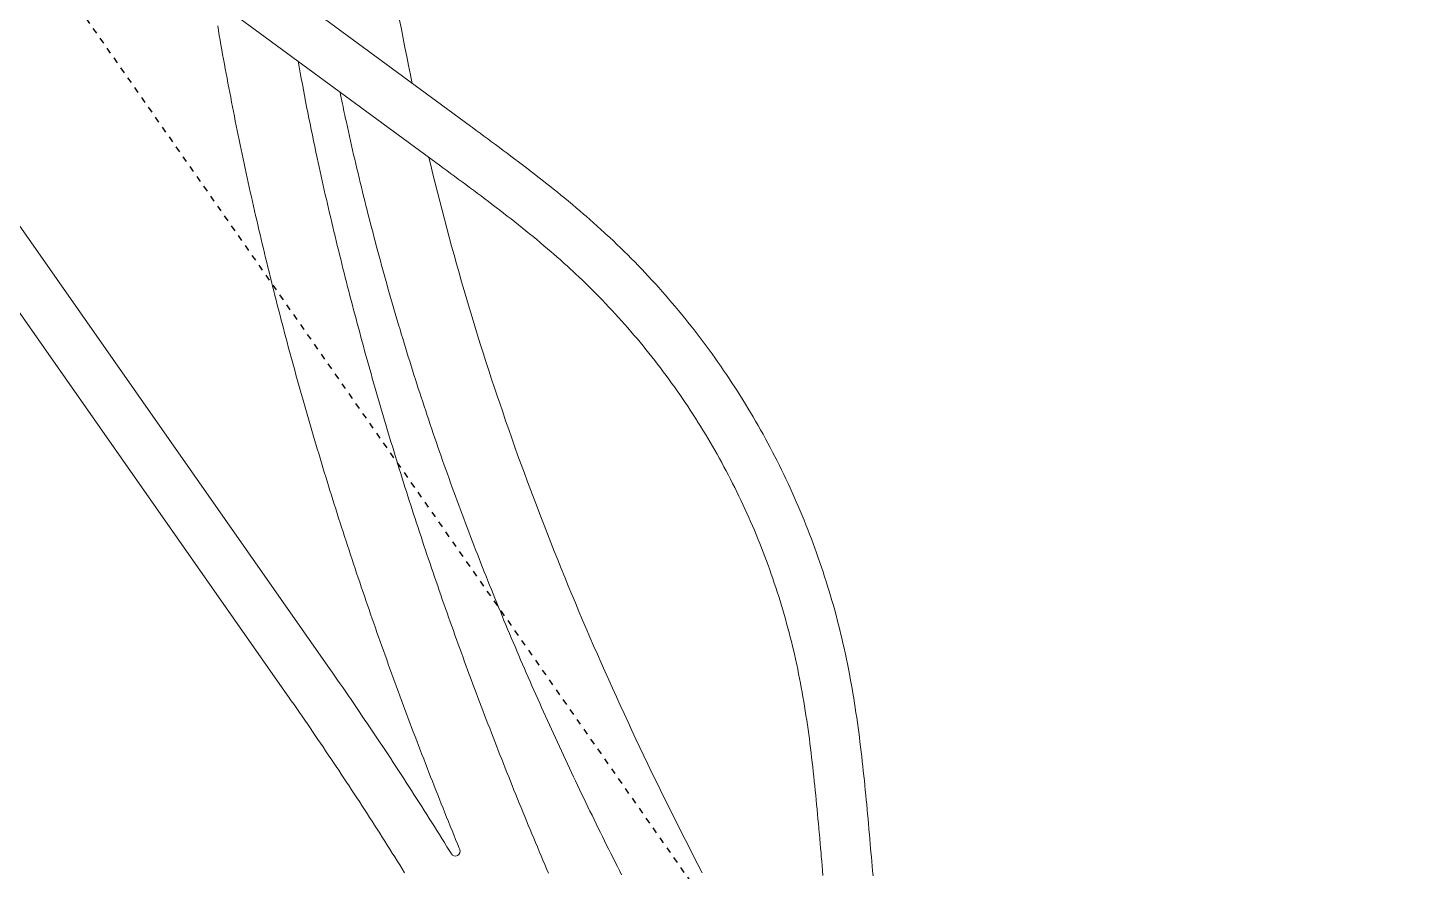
# Model space of a CAD drawing. Header units: millimetres. Extents: x 152904052 to 153933663, y 538271515 to 539240469.
# Drawn here: x 153534619 to 153537525, y 539130034 to 539131812 of the extents above; entities that cross this region are included whole.
import ezdxf

# ---------------------------------------------------------------- set-up
doc = ezdxf.new("R2010")
doc.units = ezdxf.units.MM
doc.linetypes.add('HIDDEN', pattern=[5.08, 2.54, -2.54])
doc.layers.add('BORD', color=7, linetype='Continuous')

msp = doc.modelspace()

# ---------------------------------------------------------------- linework, layer by layer
at = {"layer": 'BORD', "color": 8, "linetype": 'HIDDEN', "ltscale": 5}
msp.add_line((153528346.4, 539140965.7), (153579968.2, 539067242), dxfattribs=at)
at = {"layer": 'BORD', "color": 137, "lineweight": 0, "flags": 128}
for points in [[(153535019.5, 539131816), (153535021.2, 539131806), (153535022.9, 539131795.9), (153535024.7, 539131785.9), (153535026.5, 539131775.9), (153535028.2, 539131765.8), (153535030, 539131755.8), (153535031.9, 539131745.7), (153535033.7, 539131735.7), (153535035.5, 539131725.7), (153535037.4, 539131715.6), (153535039.2, 539131705.6), (153535041.1, 539131695.6), (153535043, 539131685.6), (153535044.9, 539131675.6), (153535046.9, 539131665.6), (153535048.8, 539131655.5), (153535050.8, 539131645.5), (153535052.7, 539131635.5), (153535054.7, 539131625.5), (153535056.7, 539131615.5), (153535058.7, 539131605.5), (153535060.7, 539131595.6), (153535062.8, 539131585.6), (153535064.8, 539131575.6), (153535066.9, 539131565.6), (153535069, 539131555.6), (153535071.1, 539131545.7), (153535073.2, 539131535.7), (153535075.3, 539131525.7), (153535077.4, 539131515.8), (153535079.6, 539131505.8), (153535081.8, 539131495.8), (153535083.9, 539131485.9), (153535086.1, 539131475.9), (153535088.3, 539131466), (153535090.5, 539131456), (153535092.8, 539131446.1), (153535095, 539131436.2), (153535097.3, 539131426.2), (153535099.5, 539131416.3), (153535101.8, 539131406.4), (153535104.1, 539131396.4), (153535106.4, 539131386.5), (153535108.8, 539131376.6), (153535111.1, 539131366.7), (153535113.4, 539131356.8), (153535115.8, 539131346.9), (153535118.2, 539131337), (153535120.6, 539131327.1), (153535123, 539131317.2), (153535125.4, 539131307.3), (153535127.8, 539131297.4), (153535130.3, 539131287.5), (153535132.7, 539131277.6), (153535135.2, 539131267.7), (153535137.7, 539131257.9), (153535140.2, 539131248), (153535142.7, 539131238.1), (153535145.2, 539131228.3), (153535147.7, 539131218.4), (153535150.3, 539131208.5), (153535152.8, 539131198.7), (153535155.4, 539131188.8), (153535158, 539131179), (153535160.6, 539131169.2), (153535163.2, 539131159.3), (153535165.8, 539131149.5), (153535168.4, 539131139.6), (153535171.1, 539131129.8), (153535173.8, 539131120), (153535176.4, 539131110.2), (153535179.1, 539131100.4), (153535181.8, 539131090.5), (153535184.5, 539131080.7), (153535187.2, 539131070.9), (153535190, 539131061.1), (153535192.7, 539131051.3), (153535195.5, 539131041.5), (153535198.3, 539131031.8), (153535201, 539131022), (153535203.8, 539131012.2), (153535206.6, 539131002.4), (153535209.5, 539130992.6), (153535212.3, 539130982.9), (153535215.1, 539130973.1), (153535218, 539130963.3), (153535220.9, 539130953.6), (153535223.7, 539130943.8), (153535226.6, 539130934.1), (153535229.5, 539130924.3), (153535232.5, 539130914.6), (153535235.4, 539130904.8), (153535238.3, 539130895.1), (153535241.3, 539130885.4), (153535244.3, 539130875.6), (153535247.2, 539130865.9), (153535250.2, 539130856.2), (153535253.2, 539130846.5), (153535256.2, 539130836.8), (153535259.3, 539130827.1), (153535262.3, 539130817.4), (153535265.3, 539130807.7), (153535268.4, 539130798), (153535271.5, 539130788.3), (153535274.5, 539130778.6), (153535277.6, 539130768.9), (153535280.7, 539130759.2), (153535283.9, 539130749.5), (153535287, 539130739.9), (153535290.1, 539130730.2), (153535293.3, 539130720.5), (153535296.4, 539130710.9), (153535299.6, 539130701.2), (153535302.8, 539130691.6), (153535306, 539130681.9), (153535309.2, 539130672.3), (153535312.4, 539130662.6), (153535315.6, 539130653), (153535318.9, 539130643.4), (153535322.1, 539130633.8), (153535325.4, 539130624.1), (153535328.7, 539130614.5), (153535332, 539130604.9), (153535335.3, 539130595.3), (153535338.6, 539130585.7), (153535341.9, 539130576.1), (153535345.2, 539130566.5), (153535348.5, 539130556.9), (153535351.9, 539130547.3), (153535355.3, 539130537.7), (153535358.6, 539130528.1), (153535362, 539130518.6), (153535365.4, 539130509), (153535368.8, 539130499.4), (153535372.2, 539130489.9), (153535375.7, 539130480.3), (153535379.1, 539130470.7), (153535382.5, 539130461.2), (153535386, 539130451.6), (153535389.5, 539130442.1), (153535392.9, 539130432.6), (153535396.4, 539130423), (153535399.9, 539130413.5), (153535403.4, 539130404), (153535407, 539130394.4), (153535410.5, 539130384.9), (153535414, 539130375.4), (153535417.6, 539130365.9), (153535421.2, 539130356.4), (153535424.7, 539130346.9), (153535428.3, 539130337.4), (153535431.9, 539130327.9), (153535435.5, 539130318.4), (153535439.1, 539130308.9), (153535442.7, 539130299.4), (153535446.4, 539130290), (153535450, 539130280.5), (153535453.7, 539130271), (153535457.3, 539130261.6), (153535461, 539130252.1), (153535464.7, 539130242.6), (153535468.4, 539130233.2), (153535472.1, 539130223.8), (153535475.8, 539130214.3), (153535479.5, 539130204.9), (153535483.3, 539130195.4), (153535487, 539130186), (153535490.8, 539130176.6), (153535494.5, 539130167.2), (153535498.3, 539130157.7), (153535502.1, 539130148.3), (153535505.9, 539130138.9), (153535509.7, 539130129.5), (153535513.5, 539130120.1), (153535517.3, 539130110.7), (153535521.1, 539130101.3), (153535525, 539130091.9), (153535528.8, 539130082.6), (153535529.8, 539130080.1, -0.921923), (153535512.1, 539130071), (153535508.1, 539130077.5), (153535502.8, 539130086), (153535497.5, 539130094.6), (153535492.2, 539130103.1), (153535486.9, 539130111.6), (153535481.6, 539130120.1), (153535476.3, 539130128.5), (153535471, 539130137), (153535465.6, 539130145.5), (153535460.3, 539130154), (153535454.9, 539130162.4), (153535449.5, 539130170.9), (153535444.1, 539130179.3), (153535438.7, 539130187.8), (153535433.3, 539130196.2), (153535427.9, 539130204.6), (153535422.5, 539130213), (153535417, 539130221.5), (153535411.6, 539130229.9), (153535406.1, 539130238.3), (153535400.6, 539130246.7), (153535395.2, 539130255), (153535389.7, 539130263.4), (153535384.2, 539130271.8), (153535378.6, 539130280.2), (153535373.1, 539130288.5), (153535367.6, 539130296.9), (153535362, 539130305.2), (153535356.5, 539130313.5), (153535350.9, 539130321.9), (153535345.3, 539130330.2), (153535339.8, 539130338.5), (153535334.2, 539130346.8), (153535328.6, 539130355.1), (153535322.9, 539130363.4), (153535317.7, 539130371.2), (153535312, 539130379.5), (153535306.4, 539130387.7), (153535300.7, 539130396), (153535295.1, 539130404.3), (153535289.4, 539130412.5), (153535283.7, 539130420.8), (153535278, 539130429), (153535272.3, 539130437.2), (153535266.6, 539130445.5), (153535260.8, 539130453.7), (153535255.1, 539130461.9), (153533068.4, 539133584.7, -0.952808)], [(153535229.1, 539131538.2), (153535226.6, 539131550, -0.010306), (153535189.4, 539131741.4, -0.010306)], [(153535288.5, 539131622.8), (153535287.6, 539131627.6, -0.000956), (153535277.4, 539131676.6, -0.000956)]]:
    msp.add_lwpolyline(points, format="xyb", dxfattribs=at)
for points in [[(153532949.1, 539133572.1), (153535169.1, 539130401.7), (153535174.7, 539130393.6), (153535180.4, 539130385.5), (153535186, 539130377.3), (153535191.7, 539130369.2), (153535197.3, 539130361.1), (153535202.9, 539130352.9), (153535208.5, 539130344.8), (153535214.1, 539130336.6), (153535219.7, 539130328.5), (153535225.3, 539130320.3), (153535230.8, 539130312.1), (153535236, 539130304.5), (153535241.6, 539130296.3), (153535247.1, 539130288.1), (153535252.6, 539130279.9), (153535258.2, 539130271.7), (153535263.7, 539130263.5), (153535269.1, 539130255.3), (153535274.6, 539130247), (153535280.1, 539130238.8), (153535285.6, 539130230.6), (153535291, 539130222.3), (153535296.5, 539130214.1), (153535301.9, 539130205.8), (153535307.3, 539130197.5), (153535312.7, 539130189.3), (153535318.1, 539130181), (153535323.5, 539130172.7), (153535328.9, 539130164.4), (153535334.3, 539130156.1), (153535339.6, 539130147.8), (153535345, 539130139.5), (153535350.3, 539130131.1), (153535355.6, 539130122.8), (153535361, 539130114.5), (153535366.3, 539130106.1), (153535371.6, 539130097.8), (153535376.8, 539130089.4), (153535382.1, 539130081.1), (153535387.4, 539130072.7), (153535392.6, 539130064.3), (153535397.9, 539130055.9), (153535403.1, 539130047.5), (153535408.3, 539130039.1), (153535413.6, 539130030.7)], [(153536400.8, 539130024.9), (153536399.9, 539130034.8), (153536399, 539130044.7), (153536398.2, 539130054.6), (153536397.3, 539130064.5), (153536396.4, 539130074.5), (153536395.8, 539130082), (153536395.8, 539130082), (153536394.9, 539130092), (153536394, 539130102), (153536393.2, 539130112), (153536392.3, 539130122), (153536392.1, 539130124.4), (153536391.2, 539130134.4), (153536390.3, 539130144.5), (153536389.4, 539130154.5), (153536388.4, 539130164.6), (153536387.5, 539130174.7), (153536386.5, 539130184.8), (153536385.6, 539130194.9), (153536384.6, 539130205), (153536383.6, 539130215.1), (153536382.6, 539130225.2), (153536381.5, 539130235.4), (153536380.4, 539130245.6), (153536379.3, 539130255.7), (153536378.2, 539130265.9), (153536377, 539130276.1), (153536375.8, 539130286.3), (153536374.6, 539130296.5), (153536373.3, 539130306.7), (153536372, 539130317), (153536370.7, 539130327.2), (153536369.3, 539130337.5), (153536367.9, 539130347.7), (153536366.4, 539130358), (153536364.9, 539130368.3), (153536363.3, 539130378.6), (153536361.7, 539130388.8), (153536360.1, 539130399.1), (153536358.3, 539130409.4), (153536356.6, 539130419.7), (153536354.8, 539130430.1), (153536352.9, 539130440.4), (153536351, 539130450.7), (153536349, 539130461), (153536346.9, 539130471.3), (153536344.8, 539130481.6), (153536342.6, 539130492), (153536342.1, 539130494.5), (153536342.1, 539130494.5), (153536339.8, 539130504.8), (153536337.5, 539130515.1), (153536335.1, 539130525.4), (153536333.2, 539130533.2), (153536330.7, 539130543.4), (153536328.1, 539130553.7), (153536325.5, 539130563.9), (153536322.8, 539130574.1), (153536320, 539130584.3), (153536317.2, 539130594.5), (153536314.3, 539130604.6), (153536311.3, 539130614.8), (153536308.3, 539130624.9), (153536305.2, 539130635), (153536302.1, 539130645.1), (153536298.9, 539130655.1), (153536295.6, 539130665.2), (153536292.3, 539130675.2), (153536288.9, 539130685.2), (153536285.4, 539130695.2), (153536281.9, 539130705.1), (153536278.3, 539130715.1), (153536274.7, 539130725), (153536271, 539130734.9), (153536267.2, 539130744.8), (153536263.4, 539130754.6), (153536259.5, 539130764.4), (153536255.5, 539130774.2), (153536251.5, 539130784), (153536247.4, 539130793.7), (153536243.3, 539130803.4), (153536239.1, 539130813.1), (153536234.8, 539130822.8), (153536230.5, 539130832.4), (153536226.1, 539130842.1), (153536221.7, 539130851.6), (153536217.2, 539130861.2), (153536212.6, 539130870.7), (153536208, 539130880.2), (153536203.4, 539130889.7), (153536198.6, 539130899.1), (153536193.8, 539130908.6), (153536189, 539130917.9), (153536184.1, 539130927.3), (153536179.1, 539130936.6), (153536174.1, 539130945.9), (153536169, 539130955.2), (153536163.8, 539130964.4), (153536158.6, 539130973.6), (153536153.4, 539130982.7), (153536148.1, 539130991.9), (153536142.7, 539131001), (153536137.3, 539131010), (153536131.8, 539131019), (153536126.2, 539131028), (153536120.6, 539131037), (153536115, 539131045.9), (153536109.3, 539131054.8), (153536103.5, 539131063.6), (153536097.7, 539131072.5), (153536091.8, 539131081.2), (153536085.9, 539131090), (153536079.9, 539131098.7), (153536073.9, 539131107.3), (153536067.8, 539131116), (153536061.6, 539131124.6), (153536055.4, 539131133.1), (153536049.2, 539131141.6), (153536042.9, 539131150.1), (153536036.5, 539131158.5), (153536030.1, 539131166.9), (153536023.6, 539131175.3), (153536017.1, 539131183.6), (153536010.5, 539131191.9), (153536003.9, 539131200.1), (153535997.2, 539131208.3), (153535990.5, 539131216.4), (153535983.7, 539131224.5), (153535976.9, 539131232.6), (153535970, 539131240.6), (153535963.1, 539131248.6), (153535956.1, 539131256.5), (153535949.1, 539131264.4), (153535942.1, 539131272.3), (153535934.9, 539131280.1), (153535927.8, 539131287.8), (153535920.5, 539131295.5), (153535913.3, 539131303.2), (153535906, 539131310.8), (153535898.6, 539131318.4), (153535891.2, 539131325.9), (153535883.7, 539131333.4), (153535876.2, 539131340.8), (153535868.7, 539131348.2), (153535861.1, 539131355.6), (153535853.5, 539131362.9), (153535845.8, 539131370.1), (153535838, 539131377.3), (153535835.1, 539131380), (153535835.1, 539131380), (153535827.3, 539131387.1), (153535819.5, 539131394.2), (153535811.7, 539131401.2), (153535803.8, 539131408.2), (153535795.9, 539131415.1), (153535790.9, 539131419.3), (153535783, 539131426.2), (153535775, 539131432.9), (153535767.1, 539131439.6), (153535759.1, 539131446.3), (153535751, 539131452.9), (153535743, 539131459.5), (153535734.9, 539131466), (153535726.9, 539131472.5), (153535718.8, 539131479), (153535710.7, 539131485.4), (153535702.6, 539131491.7), (153535694.5, 539131498.1), (153535686.4, 539131504.4), (153535678.3, 539131510.6), (153535670.1, 539131516.9), (153535662, 539131523.1), (153535653.9, 539131529.3), (153535645.8, 539131535.4), (153535637.6, 539131541.5), (153535629.5, 539131547.6), (153535621.4, 539131553.7), (153535613.2, 539131559.7), (153535605.1, 539131565.8), (153535597, 539131571.8), (153535588.9, 539131577.8), (153535580.8, 539131583.7), (153535572.7, 539131589.7), (153535564.6, 539131595.7), (153535556.6, 539131601.6), (153535552.3, 539131604.8), (153535552.3, 539131604.8), (153534735.1, 539132206)], [(153534672.9, 539132121.4), (153535490, 539131520.2), (153535490, 539131520.2), (153535494.3, 539131517), (153535502.4, 539131511.1), (153535510.4, 539131505.2), (153535518.5, 539131499.2), (153535526.5, 539131493.3), (153535534.6, 539131487.4), (153535542.6, 539131481.4), (153535550.6, 539131475.5), (153535558.6, 539131469.5), (153535566.6, 539131463.5), (153535574.6, 539131457.6), (153535582.5, 539131451.6), (153535590.5, 539131445.6), (153535598.4, 539131439.5), (153535606.3, 539131433.5), (153535614.2, 539131427.4), (153535622.1, 539131421.3), (153535630, 539131415.2), (153535637.8, 539131409.1), (153535645.7, 539131403), (153535653.4, 539131396.8), (153535661.2, 539131390.6), (153535669, 539131384.3), (153535676.7, 539131378.1), (153535684.4, 539131371.8), (153535692, 539131365.5), (153535699.7, 539131359.1), (153535707.3, 539131352.7), (153535714.8, 539131346.3), (153535722.4, 539131339.8), (153535727, 539131335.8), (153535734.5, 539131329.3), (153535741.9, 539131322.7), (153535749.3, 539131316.1), (153535756.7, 539131309.5), (153535764, 539131302.8), (153535764, 539131302.8), (153535766.7, 539131300.2), (153535774, 539131293.5), (153535781.2, 539131286.7), (153535788.4, 539131279.8), (153535795.5, 539131273), (153535802.6, 539131266), (153535809.6, 539131259.1), (153535816.6, 539131252), (153535823.5, 539131245), (153535830.4, 539131237.9), (153535837.3, 539131230.7), (153535844.1, 539131223.5), (153535850.9, 539131216.3), (153535857.6, 539131209), (153535864.3, 539131201.7), (153535870.9, 539131194.4), (153535877.5, 539131187), (153535884, 539131179.5), (153535890.5, 539131172), (153535897, 539131164.5), (153535903.4, 539131157), (153535909.7, 539131149.4), (153535916, 539131141.7), (153535922.3, 539131134), (153535928.5, 539131126.3), (153535934.7, 539131118.6), (153535940.8, 539131110.8), (153535946.8, 539131102.9), (153535952.9, 539131095.1), (153535958.8, 539131087.1), (153535964.7, 539131079.2), (153535970.6, 539131071.2), (153535976.4, 539131063.2), (153535982.2, 539131055.1), (153535987.9, 539131047), (153535993.6, 539131038.9), (153535999.2, 539131030.8), (153536004.7, 539131022.6), (153536010.2, 539131014.3), (153536015.7, 539131006.1), (153536021.1, 539130997.8), (153536026.5, 539130989.4), (153536031.8, 539130981.1), (153536037, 539130972.7), (153536042.2, 539130964.2), (153536047.4, 539130955.8), (153536052.5, 539130947.3), (153536057.5, 539130938.7), (153536062.5, 539130930.2), (153536067.4, 539130921.6), (153536072.3, 539130913), (153536077.1, 539130904.3), (153536081.9, 539130895.6), (153536086.6, 539130886.9), (153536091.3, 539130878.2), (153536095.9, 539130869.4), (153536100.4, 539130860.6), (153536104.9, 539130851.8), (153536109.4, 539130842.9), (153536113.7, 539130834), (153536118.1, 539130825.1), (153536122.3, 539130816.2), (153536126.6, 539130807.2), (153536130.7, 539130798.2), (153536134.8, 539130789.2), (153536138.9, 539130780.2), (153536142.9, 539130771.1), (153536146.8, 539130762), (153536150.7, 539130752.9), (153536154.5, 539130743.8), (153536158.3, 539130734.6), (153536162, 539130725.4), (153536165.6, 539130716.2), (153536169.2, 539130707), (153536172.8, 539130697.7), (153536176.2, 539130688.5), (153536179.7, 539130679.2), (153536183, 539130669.8), (153536186.3, 539130660.5), (153536189.6, 539130651.1), (153536192.7, 539130641.8), (153536195.9, 539130632.4), (153536198.9, 539130622.9), (153536202, 539130613.5), (153536204.9, 539130604), (153536207.8, 539130594.6), (153536210.6, 539130585.1), (153536213.4, 539130575.6), (153536216.1, 539130566), (153536218.8, 539130556.5), (153536221.4, 539130546.9), (153536223.9, 539130537.4), (153536226.4, 539130527.8), (153536228.8, 539130518.2), (153536231.1, 539130508.5), (153536232.9, 539130501.2), (153536235.1, 539130491.6), (153536237.3, 539130481.9), (153536239.4, 539130472.2), (153536239.4, 539130472.2), (153536239.9, 539130469.9), (153536242, 539130460.2), (153536244, 539130450.5), (153536245.9, 539130440.8), (153536247.8, 539130431), (153536249.6, 539130421.3), (153536251.4, 539130411.5), (153536253.1, 539130401.8), (153536254.8, 539130392), (153536256.4, 539130382.2), (153536258, 539130372.4), (153536259.5, 539130362.6), (153536261, 539130352.8), (153536262.5, 539130342.9), (153536263.9, 539130333.1), (153536265.3, 539130323.2), (153536266.6, 539130313.4), (153536267.9, 539130303.5), (153536269.1, 539130293.7), (153536270.4, 539130283.8), (153536271.5, 539130273.9), (153536272.7, 539130264), (153536273.8, 539130254.1), (153536274.9, 539130244.2), (153536276, 539130234.3), (153536277.1, 539130224.4), (153536278.1, 539130214.5), (153536279.1, 539130204.6), (153536280.1, 539130194.7), (153536281.1, 539130184.7), (153536282, 539130174.8), (153536283, 539130164.9), (153536283.9, 539130154.9), (153536284.8, 539130145), (153536285.7, 539130135.1), (153536286.6, 539130125.1), (153536287.5, 539130115.2), (153536287.7, 539130112.7), (153536288.6, 539130102.8), (153536289.4, 539130092.8), (153536290.3, 539130082.9), (153536291.2, 539130072.9), (153536291.2, 539130072.9), (153536291.8, 539130065.4), (153536292.7, 539130055.4), (153536293.6, 539130045.4), (153536294.4, 539130035.5), (153536295.3, 539130025.5)], [(153535429.7, 539131694), (153535425.7, 539131713.1), (153535421.8, 539131732.2), (153535417.9, 539131751.4), (153535414.1, 539131770.5), (153535410.4, 539131789.7), (153535406.7, 539131808.9), (153535403, 539131828.1)], [(153535870.9, 539130026.7), (153535866.4, 539130035.6), (153535861.9, 539130044.5), (153535857.4, 539130053.5), (153535852.9, 539130062.4), (153535848.4, 539130071.4), (153535843.9, 539130080.3), (153535839.4, 539130089.3), (153535835, 539130098.3), (153535830.5, 539130107.3), (153535826.1, 539130116.2), (153535821.7, 539130125.2), (153535817.2, 539130134.2), (153535812.8, 539130143.2), (153535808.5, 539130152.2), (153535804.1, 539130161.2), (153535799.7, 539130170.3), (153535795.3, 539130179.3), (153535791, 539130188.3), (153535786.7, 539130197.3), (153535782.3, 539130206.4), (153535778, 539130215.4), (153535773.7, 539130224.5), (153535769.4, 539130233.5), (153535765.1, 539130242.6), (153535760.9, 539130251.6), (153535756.6, 539130260.7), (153535752.4, 539130269.8), (153535748.1, 539130278.9), (153535743.9, 539130287.9), (153535739.7, 539130297), (153535735.5, 539130306.1), (153535731.3, 539130315.2), (153535727.1, 539130324.3), (153535723, 539130333.5), (153535718.8, 539130342.6), (153535714.7, 539130351.7), (153535710.6, 539130360.8), (153535706.5, 539130370), (153535702.4, 539130379.1), (153535698.3, 539130388.3), (153535694.2, 539130397.4), (153535690.1, 539130406.6), (153535686.1, 539130415.7), (153535682, 539130424.9), (153535678, 539130434.1), (153535674, 539130443.3), (153535670, 539130452.5), (153535666, 539130461.6), (153535662, 539130470.8), (153535658, 539130480), (153535654.1, 539130489.3), (153535650.2, 539130498.5), (153535646.2, 539130507.7), (153535642.3, 539130516.9), (153535638.4, 539130526.1), (153535634.5, 539130535.4), (153535630.7, 539130544.6), (153535626.8, 539130553.9), (153535623, 539130563.1), (153535619.1, 539130572.4), (153535615.3, 539130581.7), (153535611.5, 539130590.9), (153535607.7, 539130600.2), (153535603.9, 539130609.5), (153535600.1, 539130618.8), (153535596.4, 539130628.1), (153535592.7, 539130637.4), (153535588.9, 539130646.7), (153535585.2, 539130656), (153535581.5, 539130665.3), (153535577.8, 539130674.6), (153535574.2, 539130683.9), (153535570.5, 539130693.3), (153535566.9, 539130702.6), (153535563.2, 539130711.9), (153535559.6, 539130721.3), (153535556, 539130730.6), (153535552.4, 539130740), (153535548.9, 539130749.4), (153535545.3, 539130758.7), (153535541.8, 539130768.1), (153535538.2, 539130777.5), (153535534.7, 539130786.9), (153535531.2, 539130796.3), (153535527.7, 539130805.7), (153535524.3, 539130815.1), (153535520.8, 539130824.5), (153535517.4, 539130833.9), (153535514, 539130843.3), (153535510.5, 539130852.8), (153535507.1, 539130862.2), (153535503.8, 539130871.6), (153535500.4, 539130881.1), (153535497, 539130890.5), (153535493.7, 539130900), (153535490.4, 539130909.4), (153535487.1, 539130918.9), (153535483.8, 539130928.4), (153535480.5, 539130937.8), (153535477.3, 539130947.3), (153535474, 539130956.8), (153535470.8, 539130966.3), (153535467.6, 539130975.8), (153535464.4, 539130985.3), (153535464.3, 539130985.7), (153535461.1, 539130995.2), (153535457.9, 539131004.7), (153535454.8, 539131014.2), (153535451.6, 539131023.7), (153535448.5, 539131033.2), (153535445.5, 539131042.4), (153535442.4, 539131051.9), (153535439.4, 539131061.5), (153535436.3, 539131071), (153535433.3, 539131080.6), (153535430.3, 539131090.1), (153535427.3, 539131099.7), (153535424.3, 539131109.3), (153535421.3, 539131118.8), (153535418.3, 539131128.4), (153535415.4, 539131138), (153535412.5, 539131147.6), (153535409.5, 539131157.2), (153535406.6, 539131166.8), (153535403.8, 539131176.4), (153535400.9, 539131186), (153535398, 539131195.6), (153535395.2, 539131205.2), (153535392.4, 539131214.8), (153535389.6, 539131224.5), (153535386.8, 539131234.1), (153535384, 539131243.7), (153535381.3, 539131253.4), (153535378.5, 539131263), (153535375.8, 539131272.7), (153535373.1, 539131282.3), (153535370.4, 539131292), (153535367.8, 539131301.6), (153535365.1, 539131311.3), (153535362.5, 539131321), (153535359.8, 539131330.6), (153535357.2, 539131340.3), (153535354.6, 539131350), (153535352, 539131359.7), (153535349.5, 539131369.4), (153535346.9, 539131379.1), (153535344.4, 539131388.8), (153535341.9, 539131398.5), (153535339.4, 539131408.2), (153535336.9, 539131417.9), (153535334.5, 539131427.6), (153535332, 539131437.3), (153535329.6, 539131447.1), (153535327.2, 539131456.8), (153535324.8, 539131466.5), (153535322.4, 539131476.3), (153535320, 539131486), (153535317.6, 539131495.8), (153535315.3, 539131505.5), (153535313, 539131515.3), (153535310.7, 539131525), (153535308.4, 539131534.8), (153535306.1, 539131544.5), (153535303.9, 539131554.3), (153535301.6, 539131564.1), (153535299.4, 539131573.9), (153535297.2, 539131583.6), (153535295, 539131593.4), (153535292.8, 539131603.2), (153535290.7, 539131613), (153535288.5, 539131622.8)], [(153536040.7, 539130030.9), (153536031.7, 539130048.4), (153536022.6, 539130065.9), (153536013.7, 539130083.5), (153536004.8, 539130101), (153535995.9, 539130118.6), (153535987.1, 539130136.1), (153535978.3, 539130153.7), (153535969.5, 539130171.4), (153535960.8, 539130189), (153535952.1, 539130206.7), (153535943.5, 539130224.3), (153535934.9, 539130242), (153535926.4, 539130259.7), (153535917.9, 539130277.5), (153535909.5, 539130295.2), (153535901.1, 539130313), (153535892.8, 539130330.8), (153535884.5, 539130348.6), (153535876.2, 539130366.4), (153535868, 539130384.2), (153535859.8, 539130402.1), (153535851.7, 539130420), (153535843.7, 539130437.9), (153535835.7, 539130455.8), (153535827.7, 539130473.7), (153535819.8, 539130491.7), (153535811.9, 539130509.7), (153535804.1, 539130527.7), (153535796.4, 539130545.7), (153535788.7, 539130563.7), (153535781, 539130581.8), (153535773.4, 539130599.8), (153535765.9, 539130617.9), (153535758.4, 539130636.1), (153535750.9, 539130654.2), (153535743.5, 539130672.3), (153535736.2, 539130690.5), (153535728.9, 539130708.7), (153535721.7, 539130726.9), (153535714.5, 539130745.1), (153535707.4, 539130763.4), (153535700.3, 539130781.6), (153535693.3, 539130799.9), (153535686.4, 539130818.2), (153535679.5, 539130836.5), (153535672.7, 539130854.9), (153535665.9, 539130873.2), (153535659.2, 539130891.6), (153535652.5, 539130910), (153535645.9, 539130928.4), (153535639.4, 539130946.9), (153535632.9, 539130965.3), (153535626.5, 539130983.8), (153535620.2, 539131002.3), (153535613.9, 539131020.8), (153535609.3, 539131034.3), (153535603.1, 539131052.9), (153535597, 539131071.4), (153535590.9, 539131090), (153535584.9, 539131108.6), (153535579, 539131127.2), (153535573.1, 539131145.8), (153535567.3, 539131164.5), (153535561.6, 539131183.2), (153535555.9, 539131201.9), (153535550.2, 539131220.6), (153535544.7, 539131239.3), (153535539.2, 539131258.1), (153535533.7, 539131276.9), (153535528.3, 539131295.6), (153535523, 539131314.4), (153535517.8, 539131333.3), (153535512.6, 539131352.1), (153535507.4, 539131371), (153535502.4, 539131389.8), (153535497.3, 539131408.7), (153535492.4, 539131427.6), (153535487.5, 539131446.6), (153535482.7, 539131465.5), (153535477.9, 539131484.5), (153535473.2, 539131503.4), (153535468.6, 539131522.4), (153535464.6, 539131538.9)], [(153535716.6, 539130030.2), (153535712.7, 539130039.4), (153535708.8, 539130048.6), (153535704.9, 539130057.8), (153535701, 539130067), (153535697.1, 539130076.2), (153535693.3, 539130085.4), (153535689.4, 539130094.6), (153535685.6, 539130103.8), (153535681.8, 539130113), (153535678, 539130122.3), (153535674.1, 539130131.5), (153535670.3, 539130140.7), (153535666.6, 539130150), (153535662.8, 539130159.2), (153535659, 539130168.4), (153535655.2, 539130177.7), (153535651.5, 539130186.9), (153535647.7, 539130196.2), (153535644, 539130205.5), (153535640.3, 539130214.7), (153535636.6, 539130224), (153535632.9, 539130233.3), (153535629.2, 539130242.5), (153535625.5, 539130251.8), (153535621.8, 539130261.1), (153535618.2, 539130270.4), (153535614.5, 539130279.7), (153535610.9, 539130289), (153535607.2, 539130298.3), (153535603.6, 539130307.6), (153535600, 539130316.9), (153535596.4, 539130326.2), (153535592.8, 539130335.5), (153535589.2, 539130344.8), (153535585.6, 539130354.1), (153535582.1, 539130363.5), (153535578.5, 539130372.8), (153535575, 539130382.1), (153535571.4, 539130391.5), (153535567.9, 539130400.8), (153535564.4, 539130410.2), (153535560.9, 539130419.5), (153535557.4, 539130428.9), (153535553.9, 539130438.2), (153535550.4, 539130447.6), (153535547, 539130456.9), (153535543.5, 539130466.3), (153535540.1, 539130475.7), (153535536.7, 539130485.1), (153535533.2, 539130494.4), (153535529.8, 539130503.8), (153535526.4, 539130513.2), (153535523, 539130522.6), (153535519.7, 539130532), (153535516.3, 539130541.4), (153535512.9, 539130550.8), (153535509.6, 539130560.2), (153535506.2, 539130569.6), (153535502.9, 539130579), (153535499.6, 539130588.4), (153535496.3, 539130597.9), (153535493, 539130607.3), (153535489.7, 539130616.7), (153535486.5, 539130626.1), (153535483.2, 539130635.6), (153535479.9, 539130645), (153535476.7, 539130654.5), (153535473.5, 539130663.9), (153535470.3, 539130673.3), (153535467.1, 539130682.8), (153535463.9, 539130692.3), (153535460.7, 539130701.7), (153535457.5, 539130711.2), (153535454.3, 539130720.7), (153535451.2, 539130730.1), (153535448.1, 539130739.6), (153535444.9, 539130749.1), (153535441.8, 539130758.6), (153535438.7, 539130768.1), (153535435.6, 539130777.5), (153535432.5, 539130787), (153535429.5, 539130796.5), (153535426.4, 539130806), (153535423.4, 539130815.5), (153535420.3, 539130825.1), (153535417.3, 539130834.6), (153535414.3, 539130844.1), (153535411.3, 539130853.6), (153535408.3, 539130863.1), (153535405.3, 539130872.6), (153535402.3, 539130882.2), (153535399.4, 539130891.7), (153535396.4, 539130901.3), (153535393.5, 539130910.8), (153535390.6, 539130920.3), (153535387.7, 539130929.9), (153535384.8, 539130939.4), (153535381.9, 539130949), (153535379, 539130958.5), (153535376.1, 539130968.1), (153535373.3, 539130977.7), (153535370.5, 539130987.2), (153535367.6, 539130996.8), (153535364.8, 539131006.4), (153535362, 539131016), (153535359.2, 539131025.6), (153535356.4, 539131035.1), (153535353.7, 539131044.7), (153535350.9, 539131054.3), (153535348.2, 539131063.9), (153535345.4, 539131073.5), (153535342.7, 539131083.1), (153535340, 539131092.7), (153535337.3, 539131102.3), (153535334.6, 539131112), (153535332, 539131121.6), (153535329.3, 539131131.2), (153535326.7, 539131140.8), (153535324, 539131150.4), (153535321.4, 539131160.1), (153535318.8, 539131169.7), (153535316.2, 539131179.3), (153535313.6, 539131189), (153535311.1, 539131198.6), (153535308.5, 539131208.3), (153535305.9, 539131217.9), (153535303.4, 539131227.6), (153535300.9, 539131237.2), (153535298.4, 539131246.9), (153535295.9, 539131256.6), (153535293.4, 539131266.2), (153535290.9, 539131275.9), (153535288.5, 539131285.6), (153535286, 539131295.2), (153535283.6, 539131304.9), (153535281.2, 539131314.6), (153535278.8, 539131324.3), (153535276.4, 539131334), (153535274, 539131343.7), (153535271.6, 539131353.4), (153535269.3, 539131363.1), (153535266.9, 539131372.8), (153535264.6, 539131382.5), (153535262.3, 539131392.2), (153535260, 539131401.9), (153535257.7, 539131411.6), (153535255.4, 539131421.3), (153535253.2, 539131431), (153535250.9, 539131440.8), (153535248.7, 539131450.5), (153535246.4, 539131460.2), (153535244.2, 539131470), (153535242, 539131479.7), (153535239.9, 539131489.4), (153535237.7, 539131499.2), (153535235.5, 539131508.9), (153535233.4, 539131518.7), (153535231.2, 539131528.4), (153535229.1, 539131538.2)]]:
    msp.add_lwpolyline(points, dxfattribs=at)

doc.saveas('drawing.dxf')
